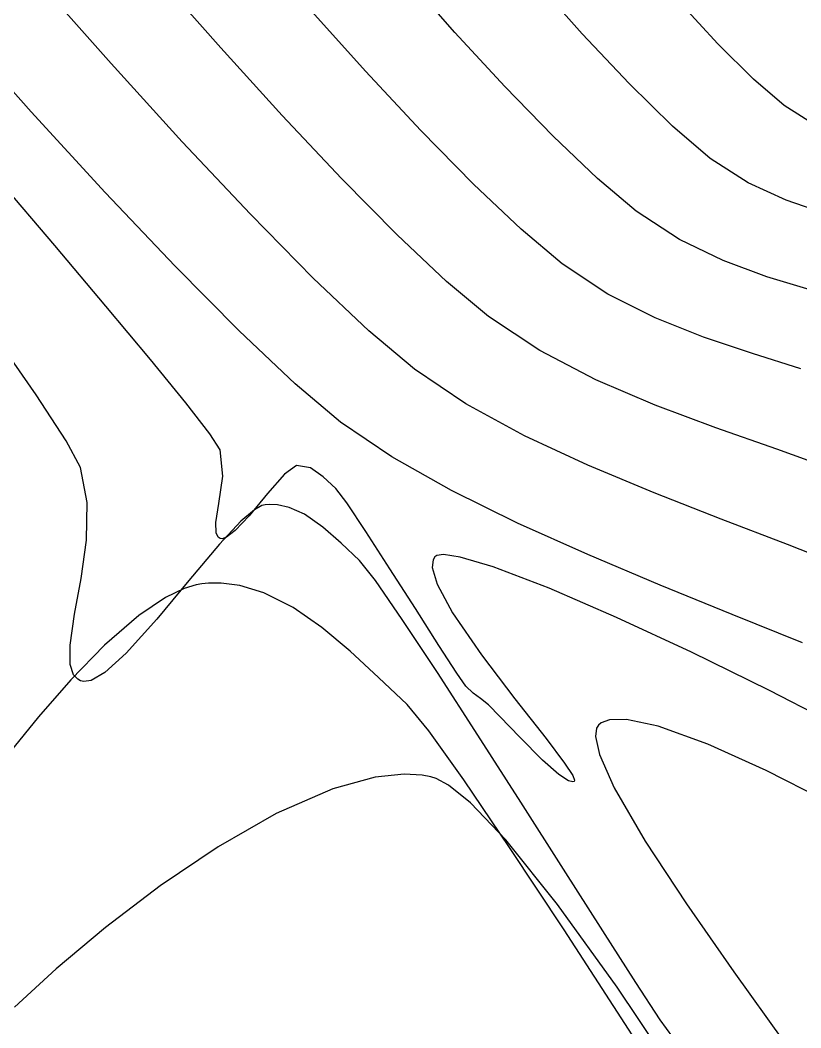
# Model space of a CAD drawing. Header units: feet. Extents: x 26064 to 27719, y 16802 to 28989.
# Drawn here: x 27590.34 to 27606.02, y 17725.69 to 17745.93 of the extents above; entities that cross this region are included whole.
import ezdxf

# ---------------------------------------------------------------- set-up
doc = ezdxf.new("R2010")
doc.units = ezdxf.units.FT
doc.header["$LTSCALE"] = 50
doc.header["$MEASUREMENT"] = 0
doc.linetypes.add('HIDDEN', pattern=[0.375, 0.25, -0.125])
doc.linetypes.add('HIDN25', pattern=[0.0938, 0.0625, -0.0313])
doc.layers.add('CONT-MJR', color=160, linetype='HIDDEN')
doc.layers.add('CONT-MNR', color=55, linetype='HIDN25')

msp = doc.modelspace()

# ---------------------------------------------------------------- linework, layer by layer
at = {"layer": 'CONT-MJR', "color": 7, "extrusion": (0.746385, 0.665514, 0)}
msp.add_line((27601.62832, 17745.65631, 630), (27600.67316, 17746.72754, 630), dxfattribs=at)
at = {"layer": 'CONT-MJR', "color": 7, "extrusion": (0.74509, 0.666964, 0)}
msp.add_line((27590.56028, 17744.08882, 635), (27589.03942, 17745.78783, 635), dxfattribs=at)
at = {"layer": 'CONT-MJR', "color": 7, "extrusion": (0.72821, 0.685355, 0)}
msp.add_line((27602.57041, 17744.65531, 630), (27601.62832, 17745.65631, 630), dxfattribs=at)
at = {"layer": 'CONT-MJR', "color": 7, "extrusion": (0.70054, 0.713613, 0)}
msp.add_line((27603.44481, 17743.79693, 630), (27602.57041, 17744.65531, 630), dxfattribs=at)
at = {"layer": 'CONT-MJR', "color": 7}
for p, q in [((27592.0459, 17742.47054, 635), (27590.56028, 17744.08882, 635)), ((27594.73918, 17739.68679, 635), (27593.45322, 17740.98564, 635)), ((27595.86072, 17738.62667, 635), (27594.73918, 17739.68679, 635)), ((27597.80301, 17737.16131, 635), (27596.77476, 17737.85793, 635)), ((27603.19189, 17734.58165, 635), (27601.73931, 17735.19421, 635)), ((27597.46786, 17730.72572, 640), (27596.61841, 17730.49128, 640)), ((27598.05499, 17730.78653, 640), (27597.46786, 17730.72572, 640)), ((27598.41689, 17730.76524, 640), (27598.05499, 17730.78653, 640)), ((27598.58784, 17730.73463, 640), (27598.41689, 17730.76524, 640)), ((27598.69746, 17730.70004, 640), (27598.58784, 17730.73463, 640)), ((27598.94575, 17730.56562, 640), (27598.69746, 17730.70004, 640)), ((27596.61841, 17730.49128, 640), (27595.48391, 17729.9941, 640)), ((27599.38673, 17730.20921, 640), (27598.94575, 17730.56562, 640)), ((27600.09127, 17729.46844, 640), (27599.38673, 17730.20921, 640)), ((27595.48391, 17729.9941, 640), (27594.31321, 17729.325, 640)), ((27601.13481, 17728.16576, 640), (27600.09127, 17729.46844, 640)), ((27594.31321, 17729.325, 640), (27593.15406, 17728.5428, 640)), ((27593.15406, 17728.5428, 640), (27592.05419, 17727.70632, 640)), ((27602.32762, 17726.50936, 640), (27601.13481, 17728.16576, 640)), ((27592.05419, 17727.70632, 640), (27591.06133, 17726.87438, 640)), ((27591.06133, 17726.87438, 640), (27590.22324, 17726.1058, 640)), ((27603.63572, 17724.56876, 640), (27602.32762, 17726.50936, 640))]:
    msp.add_line(p, q, dxfattribs=at)
at = {"layer": 'CONT-MJR', "color": 7, "extrusion": (0.650053, 0.759888, 0)}
msp.add_line((27604.19692, 17743.15353, 630), (27603.44481, 17743.79693, 630), dxfattribs=at)
at = {"layer": 'CONT-MJR', "color": 7, "extrusion": (-0.540889, -0.841094, 0)}
msp.add_line((27604.95911, 17742.66338, 630), (27604.19692, 17743.15353, 630), dxfattribs=at)
at = {"layer": 'CONT-MJR', "color": 7, "extrusion": (-0.41683, -0.908985, 0)}
msp.add_line((27605.72675, 17742.31137, 630), (27604.95911, 17742.66338, 630), dxfattribs=at)
at = {"layer": 'CONT-MJR', "color": 7, "extrusion": (0.725812, 0.687893, 0)}
msp.add_line((27593.45322, 17740.98564, 635), (27592.0459, 17742.47054, 635), dxfattribs=at)
at = {"layer": 'CONT-MJR', "color": 7, "extrusion": (-0.325608, -0.945505, 0)}
msp.add_line((27606.4921, 17742.0478, 630), (27605.72675, 17742.31137, 630), dxfattribs=at)
at = {"layer": 'CONT-MJR', "color": 7, "extrusion": (-0.643655, -0.765316, 0)}
msp.add_line((27596.77476, 17737.85793, 635), (27595.86072, 17738.62667, 635), dxfattribs=at)
at = {"layer": 'CONT-MJR', "color": 7, "extrusion": (0.491504, 0.870875, 0)}
msp.add_line((27599.00185, 17736.4847, 635), (27597.80301, 17737.16131, 635), dxfattribs=at)
at = {"layer": 'CONT-MJR', "color": 7, "extrusion": (-0.443264, -0.896391, 0)}
msp.add_line((27600.32829, 17735.82878, 635), (27599.00185, 17736.4847, 635), dxfattribs=at)
at = {"layer": 'CONT-MJR', "color": 7, "extrusion": (-0.410157, -0.912015, 0)}
msp.add_line((27601.73931, 17735.19421, 635), (27600.32829, 17735.82878, 635), dxfattribs=at)
at = {"layer": 'CONT-MJR', "color": 7, "extrusion": (-0.376569, -0.926389, 0)}
msp.add_line((27604.64302, 17733.99178, 635), (27603.19189, 17734.58165, 635), dxfattribs=at)
at = {"layer": 'CONT-MJR', "color": 7, "extrusion": (-0.373581, -0.927597, 0)}
msp.add_line((27606.04969, 17733.42526, 635), (27604.64302, 17733.99178, 635), dxfattribs=at)
at = {"layer": 'CONT-MNR', "color": 7}
for p, q in [((27592.16916, 17745.05558, 634), (27590.73004, 17746.68125, 634)), ((27593.59554, 17743.48695, 634), (27592.16916, 17745.05558, 634)), ((27594.96345, 17742.03206, 634), (27593.59554, 17743.48695, 634)), ((27601.93485, 17742.74813, 631), (27601.04338, 17743.59825, 631)), ((27602.71249, 17742.09441, 631), (27601.93485, 17742.74813, 631)), ((27603.58326, 17741.52415, 631), (27602.71249, 17742.09441, 631)), ((27592.06198, 17740.18591, 636), (27591.0329, 17741.40357, 636)), ((27604.46045, 17741.09987, 631), (27603.58326, 17741.52415, 631)), ((27600.77576, 17739.29268, 633), (27599.74363, 17739.97617, 633)), ((27590.66013, 17738.40244, 637), (27589.79764, 17739.63937, 637)), ((27606.0193, 17738.92625, 632), (27605.04531, 17739.23095, 632)), ((27593.66401, 17738.2436, 636), (27592.95415, 17739.11566, 636)), ((27599.29333, 17738.22331, 634), (27598.2592, 17738.91705, 634)), ((27600.46625, 17737.58399, 634), (27599.29333, 17738.22331, 634)), ((27604.31404, 17737.7414, 633), (27603.09238, 17738.1995, 633)), ((27601.73834, 17736.99034, 634), (27600.46625, 17737.58399, 634)), ((27591.55076, 17736.94162, 637), (27591.26081, 17737.48005, 637)), ((27603.06999, 17736.43363, 634), (27601.73834, 17736.99034, 634)), ((27595.64986, 17736.81019, 636), (27595.31025, 17736.42141, 636)), ((27595.31025, 17736.42141, 636), (27594.93852, 17735.97463, 636)), ((27596.89752, 17736.23566, 636), (27596.68015, 17736.52376, 636)), ((27594.27115, 17735.84182, 636), (27594.33267, 17736.22144, 636)), ((27596.04993, 17736.00562, 637), (27595.74338, 17736.1429, 637)), ((27594.27465, 17735.63421, 636), (27594.27115, 17735.84182, 636)), ((27594.77442, 17735.86803, 637), (27594.34128, 17735.40627, 637)), ((27596.7883, 17735.4274, 637), (27596.42181, 17735.74836, 637)), ((27605.75347, 17735.39602, 634), (27604.42157, 17735.9051, 634)), ((27591.56331, 17734.71744, 637), (27591.67035, 17735.4854, 637)), ((27598.66963, 17735.15128, 636), (27598.63397, 17735.09341, 636)), ((27598.84325, 17735.19644, 636), (27598.70841, 17735.17749, 636)), ((27597.47388, 17734.67598, 637), (27597.15707, 17735.07647, 637)), ((27598.27756, 17734.11098, 636), (27597.76579, 17734.91228, 636)), ((27598.61772, 17734.93474, 636), (27598.71479, 17734.60364, 636)), ((27600.96124, 17734.52073, 636), (27599.84289, 17734.94822, 636)), ((27593.87638, 17734.58893, 639), (27593.63645, 17734.51801, 639)), ((27595.23489, 17734.42751, 639), (27594.74959, 17734.57362, 639)), ((27598.01347, 17733.89366, 637), (27597.47388, 17734.67598, 637)), ((27602.31711, 17733.93471, 636), (27600.96124, 17734.52073, 636)), ((27593.25675, 17734.3363, 639), (27592.72381, 17733.97483, 639)), ((27595.82447, 17734.13014, 639), (27595.23489, 17734.42751, 639)), ((27596.4008, 17733.73022, 639), (27595.82447, 17734.13014, 639)), ((27592.72381, 17733.97483, 639), (27592.03686, 17733.3774, 639)), ((27603.82278, 17733.23423, 636), (27602.31711, 17733.93471, 636)), ((27596.96993, 17733.25441, 639), (27596.4008, 17733.73022, 639)), ((27598.71832, 17732.82629, 637), (27598.01347, 17733.89366, 637)), ((27599.10858, 17732.8142, 636), (27598.74835, 17733.37263, 636)), ((27591.55216, 17732.66094, 637), (27591.49702, 17732.6918, 637)), ((27592.03706, 17732.82547, 637), (27591.76514, 17732.66852, 637)), ((27599.5309, 17731.57062, 637), (27598.71832, 17732.82629, 637)), ((27599.28869, 17732.55271, 636), (27599.10858, 17732.8142, 636)), ((27591.3554, 17732.67778, 639), (27590.7101, 17731.93979, 639)), ((27599.74605, 17732.18091, 636), (27599.58255, 17732.30686, 636)), ((27590.7101, 17731.93979, 639), (27590.13158, 17731.22726, 639)), ((27602.17355, 17731.87697, 637), (27602.01207, 17731.81604, 637)), ((27600.39368, 17730.22343, 637), (27599.5309, 17731.57062, 637)), ((27601.89397, 17731.54178, 637), (27601.97459, 17731.17894, 637)), ((27601.1614, 17730.77812, 636), (27600.83066, 17731.07029, 636)), ((27600.16929, 17729.31657, 639), (27599.24858, 17730.67411, 639)), ((27601.35182, 17730.65166, 636), (27601.1614, 17730.77812, 636)), ((27601.46594, 17730.6403, 636), (27601.43787, 17730.62931, 636)), ((27602.27212, 17730.51146, 637), (27602.89347, 17729.44004, 637)), ((27601.26391, 17727.65866, 639), (27600.16929, 17729.31657, 639)), ((27602.89347, 17729.44004, 637), (27603.71939, 17728.18066, 637)), ((27603.71939, 17728.18066, 637), (27604.67212, 17726.81411, 637))]:
    msp.add_line(p, q, dxfattribs=at)
at = {"layer": 'CONT-MNR', "color": 7, "extrusion": (0.749451, 0.66206, 0)}
msp.add_line((27594.368, 17745.37037, 633), (27593.12884, 17746.7731, 633), dxfattribs=at)
at = {"layer": 'CONT-MNR', "color": 7, "extrusion": (0.749169, 0.662378, 0)}
msp.add_line((27599.07282, 17745.68381, 631), (27598.07064, 17746.8173, 631), dxfattribs=at)
at = {"layer": 'CONT-MNR', "color": 7, "extrusion": (0.73454, 0.678566, 0)}
msp.add_line((27604.35497, 17745.45597, 629), (27603.5908, 17746.28319, 629), dxfattribs=at)
at = {"layer": 'CONT-MNR', "color": 7, "extrusion": (0.744157, 0.668005, 0)}
msp.add_line((27597.2724, 17744.9072, 632), (27596.13987, 17746.16884, 632), dxfattribs=at)
at = {"layer": 'CONT-MNR', "color": 7, "extrusion": (0.73562, 0.677394, 0)}
msp.add_line((27600.07655, 17744.5938, 631), (27599.07282, 17745.68381, 631), dxfattribs=at)
at = {"layer": 'CONT-MNR', "color": 7, "extrusion": (-0.706784, -0.70743, 0)}
msp.add_line((27605.07033, 17744.74127, 629), (27604.35497, 17745.45597, 629), dxfattribs=at)
at = {"layer": 'CONT-MNR', "color": 7, "extrusion": (0.739962, 0.672649, 0)}
msp.add_line((27595.60286, 17744.01193, 633), (27594.368, 17745.37037, 633), dxfattribs=at)
at = {"layer": 'CONT-MNR', "color": 7, "extrusion": (0.731311, 0.682045, 0)}
msp.add_line((27598.38563, 17743.71356, 632), (27597.2724, 17744.9072, 632), dxfattribs=at)
at = {"layer": 'CONT-MNR', "color": 7, "extrusion": (-0.654271, -0.75626, 0)}
msp.add_line((27605.68135, 17744.21265, 629), (27605.07033, 17744.74127, 629), dxfattribs=at)
at = {"layer": 'CONT-MNR', "color": 7, "extrusion": (0.71738, 0.696682, 0)}
msp.add_line((27601.04338, 17743.59825, 631), (27600.07655, 17744.5938, 631), dxfattribs=at)
at = {"layer": 'CONT-MNR', "color": 7, "extrusion": (-0.532038, -0.846721, 0)}
msp.add_line((27606.30369, 17743.8216, 629), (27605.68135, 17744.21265, 629), dxfattribs=at)
at = {"layer": 'CONT-MNR', "color": 7, "extrusion": (0.727948, 0.685633, 0)}
msp.add_line((27596.79563, 17742.74554, 633), (27595.60286, 17744.01193, 633), dxfattribs=at)
at = {"layer": 'CONT-MNR', "color": 7, "extrusion": (0.713838, 0.700311, 0)}
msp.add_line((27599.44142, 17742.63738, 632), (27598.38563, 17743.71356, 632), dxfattribs=at)
at = {"layer": 'CONT-MNR', "color": 7, "extrusion": (0.760958, 0.648801, 0)}
msp.add_line((27591.0329, 17741.40357, 636), (27589.91234, 17742.71784, 636), dxfattribs=at)
at = {"layer": 'CONT-MNR', "color": 7, "extrusion": (0.711414, 0.702773, 0)}
msp.add_line((27597.90854, 17741.61895, 633), (27596.79563, 17742.74554, 633), dxfattribs=at)
at = {"layer": 'CONT-MNR', "color": 7, "extrusion": (0.687582, 0.726107, 0)}
msp.add_line((27600.40161, 17741.72813, 632), (27599.44142, 17742.63738, 632), dxfattribs=at)
at = {"layer": 'CONT-MNR', "color": 7, "extrusion": (0.712827, 0.70134, 0)}
msp.add_line((27596.22718, 17740.74764, 634), (27594.96345, 17742.03206, 634), dxfattribs=at)
at = {"layer": 'CONT-MNR', "color": 7, "extrusion": (-0.686266, -0.72735, 0)}
msp.add_line((27598.9038, 17740.67991, 633), (27597.90854, 17741.61895, 633), dxfattribs=at)
at = {"layer": 'CONT-MNR', "color": 7, "extrusion": (0.642445, 0.766332, 0)}
msp.add_line((27601.22806, 17741.03529, 632), (27600.40161, 17741.72813, 632), dxfattribs=at)
at = {"layer": 'CONT-MNR', "color": 7, "extrusion": (-0.55197, -0.833864, 0)}
msp.add_line((27602.14517, 17740.42821, 632), (27601.22806, 17741.03529, 632), dxfattribs=at)
at = {"layer": 'CONT-MNR', "color": 7, "extrusion": (-0.345922, -0.938263, 0)}
msp.add_line((27605.33707, 17740.77667, 631), (27604.46045, 17741.09987, 631), dxfattribs=at)
at = {"layer": 'CONT-MNR', "color": 7, "extrusion": (-0.688445, -0.725288, 0)}
msp.add_line((27597.341, 17739.69039, 634), (27596.22718, 17740.74764, 634), dxfattribs=at)
at = {"layer": 'CONT-MNR', "color": 7, "extrusion": (-0.642275, -0.766474, 0)}
msp.add_line((27599.74363, 17739.97617, 633), (27598.9038, 17740.67991, 633), dxfattribs=at)
at = {"layer": 'CONT-MNR', "color": 7, "extrusion": (-0.293661, -0.95591, 0)}
msp.add_line((27606.20612, 17740.5097, 631), (27605.33707, 17740.77667, 631), dxfattribs=at)
at = {"layer": 'CONT-MNR', "color": 7, "extrusion": (0.451095, 0.892476, 0)}
msp.add_line((27603.09555, 17739.94785, 632), (27602.14517, 17740.42821, 632), dxfattribs=at)
at = {"layer": 'CONT-MNR', "color": 7, "extrusion": (0.768117, 0.640309, 0)}
msp.add_line((27592.95415, 17739.11566, 636), (27592.06198, 17740.18591, 636), dxfattribs=at)
at = {"layer": 'CONT-MNR', "color": 7, "extrusion": (-0.370854, -0.928691, 0)}
msp.add_line((27604.06649, 17739.56012, 632), (27603.09555, 17739.94785, 632), dxfattribs=at)
at = {"layer": 'CONT-MNR', "color": 7, "extrusion": (-0.644197, -0.764859, 0)}
msp.add_line((27598.2592, 17738.91705, 634), (27597.341, 17739.69039, 634), dxfattribs=at)
at = {"layer": 'CONT-MNR', "color": 7, "extrusion": (-0.318755, -0.947837, 0)}
msp.add_line((27605.04531, 17739.23095, 632), (27604.06649, 17739.56012, 632), dxfattribs=at)
at = {"layer": 'CONT-MNR', "color": 7, "extrusion": (-0.460273, -0.887778, 0)}
msp.add_line((27601.90249, 17738.70852, 633), (27600.77576, 17739.29268, 633), dxfattribs=at)
at = {"layer": 'CONT-MNR', "color": 7, "extrusion": (0.393311, 0.919405, 0)}
msp.add_line((27603.09238, 17738.1995, 633), (27601.90249, 17738.70852, 633), dxfattribs=at)
at = {"layer": 'CONT-MNR', "color": 7, "extrusion": (0.837975, 0.545709, 0)}
msp.add_line((27591.26081, 17737.48005, 637), (27590.66013, 17738.40244, 637), dxfattribs=at)
at = {"layer": 'CONT-MNR', "color": 7, "extrusion": (0.790881, 0.61197, 0)}
msp.add_line((27594.14612, 17737.62054, 636), (27593.66401, 17738.2436, 636), dxfattribs=at)
at = {"layer": 'CONT-MNR', "color": 7, "extrusion": (0.839833, 0.542844, 0)}
msp.add_line((27594.35507, 17737.29728, 636), (27594.14612, 17737.62054, 636), dxfattribs=at)
at = {"layer": 'CONT-MNR', "color": 7, "extrusion": (-0.332875, -0.942971, 0)}
msp.add_line((27605.53604, 17737.31003, 633), (27604.31404, 17737.7414, 633), dxfattribs=at)
at = {"layer": 'CONT-MNR', "color": 7, "extrusion": (0.994344, 0.10621, 0)}
msp.add_line((27594.41103, 17736.77332, 636), (27594.35507, 17737.29728, 636), dxfattribs=at)
at = {"layer": 'CONT-MNR', "color": 7, "extrusion": (-0.338804, -0.940857, 0)}
msp.add_line((27606.72697, 17736.88117, 633), (27605.53604, 17737.31003, 633), dxfattribs=at)
at = {"layer": 'CONT-MNR', "color": 7, "extrusion": (0.981132, 0.193338, 0)}
msp.add_line((27591.68802, 17736.24509, 637), (27591.55076, 17736.94162, 637), dxfattribs=at)
at = {"layer": 'CONT-MNR', "color": 7, "extrusion": (-0.58857, 0.808446, 0)}
msp.add_line((27595.89308, 17736.98727, 636), (27595.64986, 17736.81019, 636), dxfattribs=at)
at = {"layer": 'CONT-MNR', "color": 7, "extrusion": (-0.18169, -0.983356, 0)}
msp.add_line((27596.16853, 17736.93637, 636), (27595.89308, 17736.98727, 636), dxfattribs=at)
at = {"layer": 'CONT-MNR', "color": 7, "extrusion": (-0.564577, -0.82538, 0)}
msp.add_line((27596.42597, 17736.76028, 636), (27596.16853, 17736.93637, 636), dxfattribs=at)
at = {"layer": 'CONT-MNR', "color": 7, "extrusion": (0.990069, -0.140583, 0)}
msp.add_line((27594.33267, 17736.22144, 636), (27594.41103, 17736.77332, 636), dxfattribs=at)
at = {"layer": 'CONT-MNR', "color": 7, "extrusion": (0.681228, 0.732072, 0)}
msp.add_line((27596.68015, 17736.52376, 636), (27596.42597, 17736.76028, 636), dxfattribs=at)
at = {"layer": 'CONT-MNR', "color": 7, "extrusion": (-0.364188, -0.931326, 0)}
msp.add_line((27604.42157, 17735.9051, 634), (27603.06999, 17736.43363, 634), dxfattribs=at)
at = {"layer": 'CONT-MNR', "color": 7, "extrusion": (0.99973, -0.023245, 0)}
msp.add_line((27591.67035, 17735.4854, 637), (27591.68802, 17736.24509, 637), dxfattribs=at)
at = {"layer": 'CONT-MNR', "color": 7, "extrusion": (0.476995, -0.878906, 0)}
msp.add_line((27595.19559, 17736.17841, 637), (27595.04632, 17736.0974, 637), dxfattribs=at)
at = {"layer": 'CONT-MNR', "color": 7, "extrusion": (0.239276, -0.970952, 0)}
msp.add_line((27595.25927, 17736.19411, 637), (27595.19559, 17736.17841, 637), dxfattribs=at)
at = {"layer": 'CONT-MNR', "color": 7, "extrusion": (0.076512, -0.997069, 0)}
msp.add_line((27595.34244, 17736.20049, 637), (27595.25927, 17736.19411, 637), dxfattribs=at)
at = {"layer": 'CONT-MNR', "color": 7, "extrusion": (-0.036412, -0.999337, 0)}
msp.add_line((27595.50561, 17736.19454, 637), (27595.34244, 17736.20049, 637), dxfattribs=at)
at = {"layer": 'CONT-MNR', "color": 7, "extrusion": (-0.212254, -0.977214, 0)}
msp.add_line((27595.74338, 17736.1429, 637), (27595.50561, 17736.19454, 637), dxfattribs=at)
at = {"layer": 'CONT-MNR', "color": 7, "extrusion": (0.83141, 0.55566, 0)}
msp.add_line((27597.28259, 17735.6595, 636), (27596.89752, 17736.23566, 636), dxfattribs=at)
at = {"layer": 'CONT-MNR', "color": 7, "extrusion": (0.729583, -0.683892, 0)}
msp.add_line((27594.93852, 17735.97463, 636), (27594.66117, 17735.67875, 636), dxfattribs=at)
at = {"layer": 'CONT-MNR', "color": 7, "extrusion": (0.644798, -0.764353, 0)}
msp.add_line((27595.04632, 17736.0974, 637), (27594.77442, 17735.86803, 637), dxfattribs=at)
at = {"layer": 'CONT-MNR', "color": 7, "extrusion": (0.56892, 0.822393, 0)}
msp.add_line((27596.42181, 17735.74836, 637), (27596.04993, 17736.00562, 637), dxfattribs=at)
at = {"layer": 'CONT-MNR', "color": 7, "extrusion": (0.894753, 0.446562, 0)}
msp.add_line((27594.31809, 17735.54716, 636), (27594.27465, 17735.63421, 636), dxfattribs=at)
at = {"layer": 'CONT-MNR', "color": 7, "extrusion": (-0.557032, -0.830491, 0)}
msp.add_line((27594.35565, 17735.52197, 636), (27594.31809, 17735.54716, 636), dxfattribs=at)
at = {"layer": 'CONT-MNR', "color": 7, "extrusion": (-0.182124, -0.983276, 0)}
msp.add_line((27594.3935, 17735.51496, 636), (27594.35565, 17735.52197, 636), dxfattribs=at)
at = {"layer": 'CONT-MNR', "color": 7, "extrusion": (0.301966, -0.953319, 0)}
msp.add_line((27594.48644, 17735.5444, 636), (27594.3935, 17735.51496, 636), dxfattribs=at)
at = {"layer": 'CONT-MNR', "color": 7, "extrusion": (0.609566, -0.792735, 0)}
msp.add_line((27594.66117, 17735.67875, 636), (27594.48644, 17735.5444, 636), dxfattribs=at)
at = {"layer": 'CONT-MNR', "color": 7, "extrusion": (0.839723, 0.543015, 0)}
msp.add_line((27597.76579, 17734.91228, 636), (27597.28259, 17735.6595, 636), dxfattribs=at)
at = {"layer": 'CONT-MNR', "color": 7, "extrusion": (0.765398, -0.643557, 0)}
msp.add_line((27594.34128, 17735.40627, 637), (27593.72701, 17734.67571, 637), dxfattribs=at)
at = {"layer": 'CONT-MNR', "color": 7, "extrusion": (-0.689361, -0.724418, 0)}
msp.add_line((27597.15707, 17735.07647, 637), (27596.7883, 17735.4274, 637), dxfattribs=at)
at = {"layer": 'CONT-MNR', "color": 7, "extrusion": (-0.364645, -0.931147, 0)}
msp.add_line((27607.02608, 17734.89766, 634), (27605.75347, 17735.39602, 634), dxfattribs=at)
at = {"layer": 'CONT-MNR', "color": 7, "extrusion": (0.559992, -0.828498, 0)}
msp.add_line((27598.70841, 17735.17749, 636), (27598.66963, 17735.15128, 636), dxfattribs=at)
at = {"layer": 'CONT-MNR', "color": 7, "extrusion": (-0.147643, -0.989041, 0)}
msp.add_line((27599.17817, 17735.14644, 636), (27598.84325, 17735.19644, 636), dxfattribs=at)
at = {"layer": 'CONT-MNR', "color": 7, "extrusion": (0.285772, 0.958298, 0)}
msp.add_line((27599.84289, 17734.94822, 636), (27599.17817, 17735.14644, 636), dxfattribs=at)
at = {"layer": 'CONT-MNR', "color": 7, "extrusion": (0.994797, -0.101877, 0)}
msp.add_line((27598.63397, 17735.09341, 636), (27598.61772, 17734.93474, 636), dxfattribs=at)
at = {"layer": 'CONT-MNR', "color": 7, "extrusion": (0.983935, -0.178529, 0)}
msp.add_line((27591.43243, 17733.99611, 637), (27591.56331, 17734.71744, 637), dxfattribs=at)
at = {"layer": 'CONT-MNR', "color": 7, "extrusion": (0.769801, -0.638284, 0)}
msp.add_line((27593.72701, 17734.67571, 637), (27593.08451, 17733.90082, 637), dxfattribs=at)
at = {"layer": 'CONT-MNR', "color": 7, "extrusion": (0.431684, -0.902025, 0)}
msp.add_line((27593.63645, 17734.51801, 639), (27593.25675, 17734.3363, 639), dxfattribs=at)
at = {"layer": 'CONT-MNR', "color": 7, "extrusion": (0.161464, -0.986879, 0)}
msp.add_line((27593.99165, 17734.60779, 639), (27593.87638, 17734.58893, 639), dxfattribs=at)
at = {"layer": 'CONT-MNR', "color": 7, "extrusion": (0.087302, -0.996182, 0)}
msp.add_line((27594.12084, 17734.61911, 639), (27593.99165, 17734.60779, 639), dxfattribs=at)
at = {"layer": 'CONT-MNR', "color": 7, "extrusion": (0.006209, -0.999981, 0)}
msp.add_line((27594.37563, 17734.62069, 639), (27594.12084, 17734.61911, 639), dxfattribs=at)
at = {"layer": 'CONT-MNR', "color": 7, "extrusion": (-0.124902, -0.992169, 0)}
msp.add_line((27594.74959, 17734.57362, 639), (27594.37563, 17734.62069, 639), dxfattribs=at)
at = {"layer": 'CONT-MNR', "color": 7, "extrusion": (0.879947, 0.475071, 0)}
msp.add_line((27598.71479, 17734.60364, 636), (27599.0254, 17734.02831, 636), dxfattribs=at)
at = {"layer": 'CONT-MNR', "color": 7, "extrusion": (0.843186, 0.537622, 0)}
msp.add_line((27598.74835, 17733.37263, 636), (27598.27756, 17734.11098, 636), dxfattribs=at)
at = {"layer": 'CONT-MNR', "color": 7, "extrusion": (0.989806, -0.142419, 0)}
msp.add_line((27591.34325, 17733.37632, 637), (27591.43243, 17733.99611, 637), dxfattribs=at)
at = {"layer": 'CONT-MNR', "color": 7, "extrusion": (0.744076, -0.668095, 0)}
msp.add_line((27593.08451, 17733.90082, 637), (27592.47023, 17733.21668, 637), dxfattribs=at)
at = {"layer": 'CONT-MNR', "color": 7, "extrusion": (0.824798, 0.565427, 0)}
msp.add_line((27599.0254, 17734.02831, 636), (27599.60727, 17733.17953, 636), dxfattribs=at)
at = {"layer": 'CONT-MNR', "color": 7, "extrusion": (0.999975, 0.007061, 0)}
msp.add_line((27591.34598, 17732.99048, 637), (27591.34325, 17733.37632, 637), dxfattribs=at)
at = {"layer": 'CONT-MNR', "color": 7, "extrusion": (0.716346, -0.697745, 0)}
msp.add_line((27592.03686, 17733.3774, 639), (27591.3554, 17732.67778, 639), dxfattribs=at)
at = {"layer": 'CONT-MNR', "color": 7, "extrusion": (0.670246, -0.742139, 0)}
msp.add_line((27592.47023, 17733.21668, 637), (27592.03706, 17732.82547, 637), dxfattribs=at)
at = {"layer": 'CONT-MNR', "color": 7, "extrusion": (-0.678751, -0.734369, 0)}
msp.add_line((27597.53795, 17732.72941, 639), (27596.96993, 17733.25441, 639), dxfattribs=at)
at = {"layer": 'CONT-MNR', "color": 7, "extrusion": (0.796069, 0.605206, 0)}
msp.add_line((27599.60727, 17733.17953, 636), (27600.27778, 17732.29757, 636), dxfattribs=at)
at = {"layer": 'CONT-MNR', "color": 7, "extrusion": (-0.441249, -0.897385, 0)}
msp.add_line((27605.39052, 17732.46336, 636), (27603.82278, 17733.23423, 636), dxfattribs=at)
at = {"layer": 'CONT-MNR', "color": 7, "extrusion": (0.950936, 0.309387, 0)}
msp.add_line((27591.41325, 17732.78372, 637), (27591.34598, 17732.99048, 637), dxfattribs=at)
at = {"layer": 'CONT-MNR', "color": 7, "extrusion": (0.739089, 0.673608, 0)}
msp.add_line((27591.49702, 17732.6918, 637), (27591.41325, 17732.78372, 637), dxfattribs=at)
at = {"layer": 'CONT-MNR', "color": 7, "extrusion": (-0.690855, -0.722993, 0)}
msp.add_line((27598.11092, 17732.18191, 639), (27597.53795, 17732.72941, 639), dxfattribs=at)
at = {"layer": 'CONT-MNR', "color": 7, "extrusion": (-0.241796, -0.970327, 0)}
msp.add_line((27591.61585, 17732.64507, 637), (27591.55216, 17732.66094, 637), dxfattribs=at)
at = {"layer": 'CONT-MNR', "color": 7, "extrusion": (0.155183, -0.987886, 0)}
msp.add_line((27591.76514, 17732.66852, 637), (27591.61585, 17732.64507, 637), dxfattribs=at)
at = {"layer": 'CONT-MNR', "color": 7, "extrusion": (0.684777, 0.728753, 0)}
msp.add_line((27599.43682, 17732.41353, 636), (27599.28869, 17732.55271, 636), dxfattribs=at)
at = {"layer": 'CONT-MNR', "color": 7, "extrusion": (0.590619, 0.806951, 0)}
msp.add_line((27599.58255, 17732.30686, 636), (27599.43682, 17732.41353, 636), dxfattribs=at)
at = {"layer": 'CONT-MNR', "color": 7, "extrusion": (0.787324, 0.61654, 0)}
msp.add_line((27600.27778, 17732.29757, 636), (27600.9014, 17731.5012, 636), dxfattribs=at)
at = {"layer": 'CONT-MNR', "color": 7, "extrusion": (0.459215, 0.888325, 0)}
msp.add_line((27606.93261, 17731.66618, 636), (27605.39052, 17732.46336, 636), dxfattribs=at)
at = {"layer": 'CONT-MNR', "color": 7, "extrusion": (0.770331, 0.637644, 0)}
msp.add_line((27598.54728, 17731.65474, 639), (27598.11092, 17732.18191, 639), dxfattribs=at)
at = {"layer": 'CONT-MNR', "color": 7, "extrusion": (0.714021, 0.700124, 0)}
msp.add_line((27599.97559, 17731.94682, 636), (27599.74605, 17732.18091, 636), dxfattribs=at)
at = {"layer": 'CONT-MNR', "color": 7, "extrusion": (0.724865, 0.688891, 0)}
msp.add_line((27600.37452, 17731.52706, 636), (27599.97559, 17731.94682, 636), dxfattribs=at)
at = {"layer": 'CONT-MNR', "color": 7, "extrusion": (0.015612, -0.999878, 0)}
msp.add_line((27602.52046, 17731.88238, 637), (27602.17355, 17731.87697, 637), dxfattribs=at)
at = {"layer": 'CONT-MNR', "color": 7, "extrusion": (-0.209984, -0.977705, 0)}
msp.add_line((27603.15164, 17731.74682, 637), (27602.52046, 17731.88238, 637), dxfattribs=at)
at = {"layer": 'CONT-MNR', "color": 7, "extrusion": (0.99023, -0.139441, 0)}
msp.add_line((27601.91743, 17731.70836, 637), (27601.89397, 17731.54178, 637), dxfattribs=at)
at = {"layer": 'CONT-MNR', "color": 7, "extrusion": (0.847794, -0.530326, 0)}
msp.add_line((27601.95419, 17731.76712, 637), (27601.91743, 17731.70836, 637), dxfattribs=at)
at = {"layer": 'CONT-MNR', "color": 7, "extrusion": (0.645481, -0.763776, 0)}
msp.add_line((27602.01207, 17731.81604, 637), (27601.95419, 17731.76712, 637), dxfattribs=at)
at = {"layer": 'CONT-MNR', "color": 7, "extrusion": (-0.338775, -0.940867, 0)}
msp.add_line((27604.15424, 17731.38582, 637), (27603.15164, 17731.74682, 637), dxfattribs=at)
at = {"layer": 'CONT-MNR', "color": 7, "extrusion": (0.813402, 0.581702, 0)}
msp.add_line((27599.24858, 17730.67411, 639), (27598.54728, 17731.65474, 639), dxfattribs=at)
at = {"layer": 'CONT-MNR', "color": 7, "extrusion": (0.707592, 0.706621, 0)}
msp.add_line((27600.83066, 17731.07029, 636), (27600.37452, 17731.52706, 636), dxfattribs=at)
at = {"layer": 'CONT-MNR', "color": 7, "extrusion": (0.798193, 0.602402, 0)}
msp.add_line((27600.9014, 17731.5012, 636), (27601.27547, 17731.00554, 636), dxfattribs=at)
at = {"layer": 'CONT-MNR', "color": 7, "extrusion": (0.410486, 0.911867, 0)}
msp.add_line((27605.31976, 17730.86115, 637), (27604.15424, 17731.38582, 637), dxfattribs=at)
at = {"layer": 'CONT-MNR', "color": 7, "extrusion": (0.913368, 0.407135, 0)}
msp.add_line((27601.97459, 17731.17894, 637), (27602.27212, 17730.51146, 637), dxfattribs=at)
at = {"layer": 'CONT-MNR', "color": 7, "extrusion": (0.83822, 0.545332, 0)}
msp.add_line((27601.27547, 17731.00554, 636), (27601.43769, 17730.75621, 636), dxfattribs=at)
at = {"layer": 'CONT-MNR', "color": 7, "extrusion": (-0.453659, -0.891175, 0)}
msp.add_line((27606.56849, 17730.22547, 637), (27605.31976, 17730.86115, 637), dxfattribs=at)
at = {"layer": 'CONT-MNR', "color": 7, "extrusion": (0.935027, 0.354577, 0)}
msp.add_line((27601.43769, 17730.75621, 636), (27601.47321, 17730.66253, 636), dxfattribs=at)
at = {"layer": 'CONT-MNR', "color": 7, "extrusion": (0.950393, -0.311052, 0)}
msp.add_line((27601.47321, 17730.66253, 636), (27601.46594, 17730.6403, 636), dxfattribs=at)
at = {"layer": 'CONT-MNR', "color": 7, "extrusion": (-0.251295, -0.967911, 0)}
msp.add_line((27601.43787, 17730.62931, 636), (27601.35182, 17730.65166, 636), dxfattribs=at)
at = {"layer": 'CONT-MNR', "color": 7, "extrusion": (0.843243, 0.537532, 0)}
msp.add_line((27601.24912, 17728.88148, 637), (27600.39368, 17730.22343, 637), dxfattribs=at)
at = {"layer": 'CONT-MNR', "color": 7, "extrusion": (0.843195, 0.537608, 0)}
msp.add_line((27602.03969, 17727.64153, 637), (27601.24912, 17728.88148, 637), dxfattribs=at)
at = {"layer": 'CONT-MNR', "color": 7, "extrusion": (0.838466, 0.544954, 0)}
msp.add_line((27602.48693, 17725.77693, 639), (27601.26391, 17727.65866, 639), dxfattribs=at)
at = {"layer": 'CONT-MNR', "color": 7, "extrusion": (0.841603, 0.540096, 0)}
msp.add_line((27602.70786, 17726.60035, 637), (27602.03969, 17727.64153, 637), dxfattribs=at)
at = {"layer": 'CONT-MNR', "color": 7, "extrusion": (0.81184, 0.58388, 0)}
msp.add_line((27604.67212, 17726.81411, 637), (27605.67389, 17725.42123, 637), dxfattribs=at)
at = {"layer": 'CONT-MNR', "color": 7, "extrusion": (0.836606, 0.547805, 0)}
msp.add_line((27603.1961, 17725.85471, 637), (27602.70786, 17726.60035, 637), dxfattribs=at)
at = {"layer": 'CONT-MNR', "color": 7, "extrusion": (0.815483, 0.57878, 0)}
msp.add_line((27603.44689, 17725.50137, 637), (27603.1961, 17725.85471, 637), dxfattribs=at)
at = {"layer": 'CONT-MNR', "color": 7, "extrusion": (0.840888, 0.541209, 0)}
msp.add_line((27603.79284, 17723.7479, 639), (27602.48693, 17725.77693, 639), dxfattribs=at)

doc.saveas('drawing.dxf')
